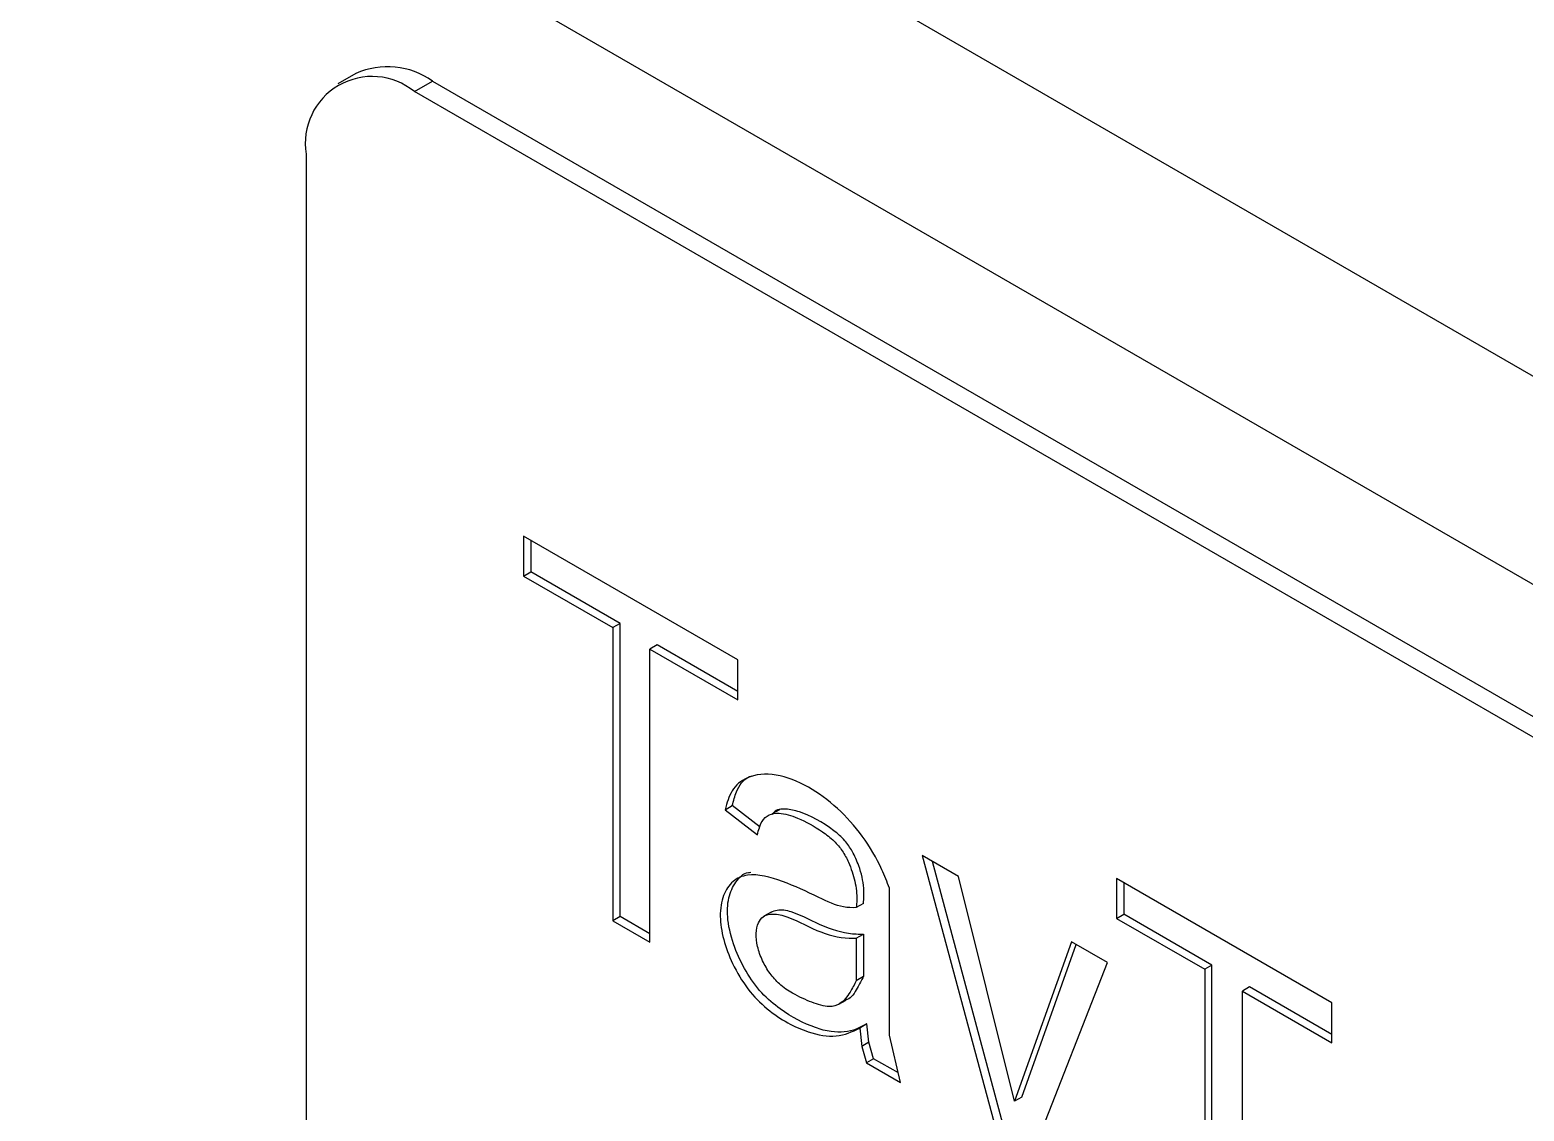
# Model space of a CAD drawing. Extents: x 75 to 2075, y 25 to 1460.
# Drawn here: x 1895.6 to 1929.03, y 1084.59 to 1108.78 of the extents above; entities that cross this region are included whole.
import ezdxf

# ---------------------------------------------------------------- set-up
doc = ezdxf.new("R2010")
doc.units = 0
doc.header["$LTSCALE"] = 5
doc.linetypes.add('SLD-KATı', pattern=[0])
doc.layers.get('0').update_dxf_attribs({"linetype": 'CONTINUOUS'})

msp = doc.modelspace()

# ---------------------------------------------------------------- linework, layer by layer
at = {"color": 7, "linetype": 'SLD-KATı'}
for p, q in [((1545.447, 1322.589), (1987.751, 1067.252)), ((1984.792, 1064.295), (1544.365, 1318.548)), ((1902.895, 1107.805), (1902.49, 1107.572)), ((1904.205, 1107.402), (1904.609, 1107.636)), ((1904.609, 1107.636), (1980.572, 1063.783)), ((1980.168, 1063.55), (1904.205, 1107.402)), ((1901.78, 1106.002), (1901.78, 1036.946)), ((1906.646, 1097.455), (1906.646, 1096.562)), ((1911.442, 1094.687), (1906.646, 1097.455)), ((1906.808, 1097.362), (1906.808, 1096.655)), ((1906.646, 1096.562), (1906.808, 1096.655)), ((1906.646, 1096.562), (1908.644, 1095.409)), ((1908.806, 1095.502), (1906.808, 1096.655)), ((1908.806, 1095.502), (1908.644, 1095.409)), ((1908.644, 1095.409), (1908.644, 1088.849)), ((1908.806, 1088.942), (1908.806, 1095.502)), ((1909.636, 1095.023), (1909.474, 1094.929)), ((1909.474, 1088.369), (1909.474, 1094.929)), ((1909.474, 1094.929), (1911.442, 1093.793)), ((1911.442, 1093.98), (1909.636, 1095.023)), ((1911.442, 1093.793), (1911.442, 1094.687)), ((1911.153, 1091.335), (1911.315, 1091.428)), ((1911.153, 1091.335), (1911.878, 1090.772)), ((1911.938, 1090.945), (1911.315, 1091.428)), ((1912.372, 1091.334), (1912.21, 1091.241)), ((1916.377, 1089.843), (1915.564, 1090.312)), ((1915.564, 1090.312), (1917.224, 1084.137)), ((1915.785, 1090.185), (1917.386, 1084.23)), ((1917.632, 1084.81), (1916.377, 1089.843)), ((1914.831, 1086.29), (1914.831, 1089.576)), ((1919.913, 1089.796), (1919.913, 1088.903)), ((1924.733, 1087.014), (1919.913, 1089.796)), ((1920.075, 1089.703), (1920.075, 1088.996)), ((1914.251, 1089.237), (1914.09, 1089.143)), ((1908.806, 1088.942), (1908.644, 1088.849)), ((1908.644, 1088.849), (1909.474, 1088.369)), ((1909.474, 1088.556), (1908.806, 1088.942)), ((1912.185, 1089.045), (1912.023, 1088.952)), ((1919.913, 1088.903), (1920.075, 1088.996)), ((1919.913, 1088.903), (1921.886, 1087.764)), ((1922.048, 1087.858), (1920.075, 1088.996)), ((1914.09, 1088.457), (1914.251, 1088.55)), ((1914.251, 1088.55), (1914.251, 1087.601)), ((1914.09, 1088.457), (1914.09, 1087.508)), ((1918.907, 1088.382), (1917.632, 1084.81)), ((1917.794, 1084.903), (1919.013, 1088.321)), ((1919.709, 1087.919), (1918.907, 1088.382)), ((1917.904, 1083.302), (1919.709, 1087.919)), ((1922.048, 1087.858), (1921.886, 1087.764)), ((1922.048, 1081.35), (1922.048, 1087.858)), ((1914.251, 1087.601), (1914.09, 1087.508)), ((1921.886, 1087.764), (1921.886, 1081.257)), ((1922.89, 1087.371), (1922.728, 1087.278)), ((1922.728, 1080.77), (1922.728, 1087.278)), ((1922.728, 1087.278), (1924.733, 1086.121)), ((1924.733, 1086.307), (1922.89, 1087.371)), ((1913.7, 1086.983), (1913.861, 1087.076)), ((1924.733, 1086.121), (1924.733, 1087.014)), ((1914.327, 1086.542), (1914.166, 1086.449)), ((1914.374, 1086.132), (1914.327, 1086.542)), ((1914.166, 1086.449), (1914.212, 1086.039)), ((1915.082, 1085.228), (1914.831, 1086.29)), ((1914.374, 1086.132), (1914.212, 1086.039)), ((1914.212, 1086.039), (1914.315, 1085.671)), ((1914.476, 1085.764), (1914.374, 1086.132)), ((1914.476, 1085.764), (1914.315, 1085.671)), ((1914.315, 1085.671), (1915.082, 1085.228)), ((1915.031, 1085.444), (1914.476, 1085.764)), ((1917.794, 1084.903), (1917.632, 1084.81))]:
    msp.add_line(p, q, dxfattribs=at)
for centre, radius, start, end in [((1903.604, 1106.234), 1.724, 54.3824, 114.3071), ((1903.258, 1106.242), 1.497, 50.7967, 189.214)]:
    msp.add_arc(centre, radius, start, end, dxfattribs=at)
for points, knots in [([(1914.831, 1089.576), (1914.778, 1089.715), (1914.625, 1090.119), (1914.242, 1090.762), (1913.666, 1091.404), (1912.995, 1091.892), (1912.277, 1092.165), (1911.677, 1092.117), (1911.29, 1091.806), (1911.197, 1091.486), (1911.153, 1091.335)], [0, 0, 0, 0, 0.069035, 0.199431, 0.329697, 0.468698, 0.625164, 0.787029, 0.899446, 1, 1, 1, 1]), ([(1911.315, 1091.428), (1911.343, 1091.533), (1911.415, 1091.8), (1911.573, 1092.034), (1911.73, 1092.085), (1911.753, 1092.093)], [0, 0, 0, 0, 0.352495, 0.904279, 1, 1, 1, 1]), ([(1911.878, 1090.772), (1911.905, 1090.88), (1911.953, 1091.075), (1912.134, 1091.235), (1912.406, 1091.277), (1912.819, 1091.146), (1913.237, 1090.917), (1913.579, 1090.661), (1913.783, 1090.42), (1913.95, 1090.108), (1914.07, 1089.728), (1914.116, 1089.381), (1914.096, 1089.201), (1914.09, 1089.143)], [0, 0, 0, 0, 0.097844, 0.17648, 0.255007, 0.383151, 0.549837, 0.629428, 0.69094, 0.752283, 0.850298, 0.951854, 1, 1, 1, 1]), ([(1914.251, 1089.237), (1914.259, 1089.349), (1914.276, 1089.607), (1914.179, 1090.022), (1914.02, 1090.389), (1913.826, 1090.671), (1913.421, 1091.014), (1912.958, 1091.262), (1912.507, 1091.367), (1912.288, 1091.34), (1912.223, 1091.245), (1912.211, 1091.228)], [0, 0, 0, 0, 0.104065, 0.239754, 0.327019, 0.397421, 0.485726, 0.75142, 0.863105, 0.976055, 1, 1, 1, 1]), ([(1914.09, 1089.143), (1913.996, 1089.142), (1913.735, 1089.137), (1913.161, 1089.422), (1912.439, 1089.749), (1911.746, 1089.945), (1911.314, 1089.755), (1911.096, 1089.433), (1911.021, 1088.974), (1911.102, 1088.433), (1911.317, 1087.866), (1911.647, 1087.305), (1912.24, 1086.715), (1912.94, 1086.346), (1913.665, 1086.214), (1913.998, 1086.37), (1914.166, 1086.449)], [0, 0, 0, 0, 0.039908, 0.111329, 0.215555, 0.320896, 0.375999, 0.430997, 0.487826, 0.540933, 0.594149, 0.653873, 0.712637, 0.829813, 0.914553, 1, 1, 1, 1]), ([(1914.327, 1086.542), (1914.25, 1086.5), (1914.015, 1086.375), (1913.622, 1086.331), (1913.039, 1086.485), (1912.507, 1086.768), (1911.964, 1087.214), (1911.613, 1087.71), (1911.342, 1088.277), (1911.193, 1088.861), (1911.213, 1089.376), (1911.384, 1089.732), (1911.569, 1089.925), (1911.713, 1089.933), (1911.731, 1089.934)], [0, 0, 0, 0, 0.062015, 0.187063, 0.256766, 0.407584, 0.488664, 0.570081, 0.650409, 0.742481, 0.826119, 0.905432, 0.98865, 1, 1, 1, 1]), ([(1914.09, 1087.508), (1914.045, 1087.421), (1913.943, 1087.225), (1913.765, 1086.986), (1913.463, 1086.899), (1913.088, 1087.021), (1912.713, 1087.19), (1912.387, 1087.402), (1912.152, 1087.665), (1911.981, 1087.959), (1911.868, 1088.275), (1911.84, 1088.573), (1911.887, 1088.804), (1911.996, 1088.954), (1912.19, 1089.019), (1912.597, 1088.956), (1913.213, 1088.589), (1913.758, 1088.458), (1914.036, 1088.457), (1914.09, 1088.457)], [0, 0, 0, 0, 0.056243, 0.127011, 0.177372, 0.248068, 0.323574, 0.375499, 0.415749, 0.455919, 0.499174, 0.540869, 0.581969, 0.616277, 0.650584, 0.708767, 0.838214, 0.968715, 1, 1, 1, 1]), ([(1912.187, 1089.041), (1912.23, 1089.061), (1912.355, 1089.12), (1912.762, 1089.042), (1913.374, 1088.684), (1913.92, 1088.551), (1914.198, 1088.551), (1914.251, 1088.55)], [0, 0, 0, 0, 0.078401, 0.23186, 0.573282, 0.917486, 1, 1, 1, 1]), ([(1914.251, 1087.601), (1914.205, 1087.517), (1914.1, 1087.326), (1913.985, 1087.114), (1913.867, 1087.084), (1913.859, 1087.082)], [0, 0, 0, 0, 0.425394, 0.960654, 1, 1, 1, 1])]:
    msp.add_open_spline(points, degree=3, knots=knots, dxfattribs=at)

doc.saveas('drawing.dxf')
